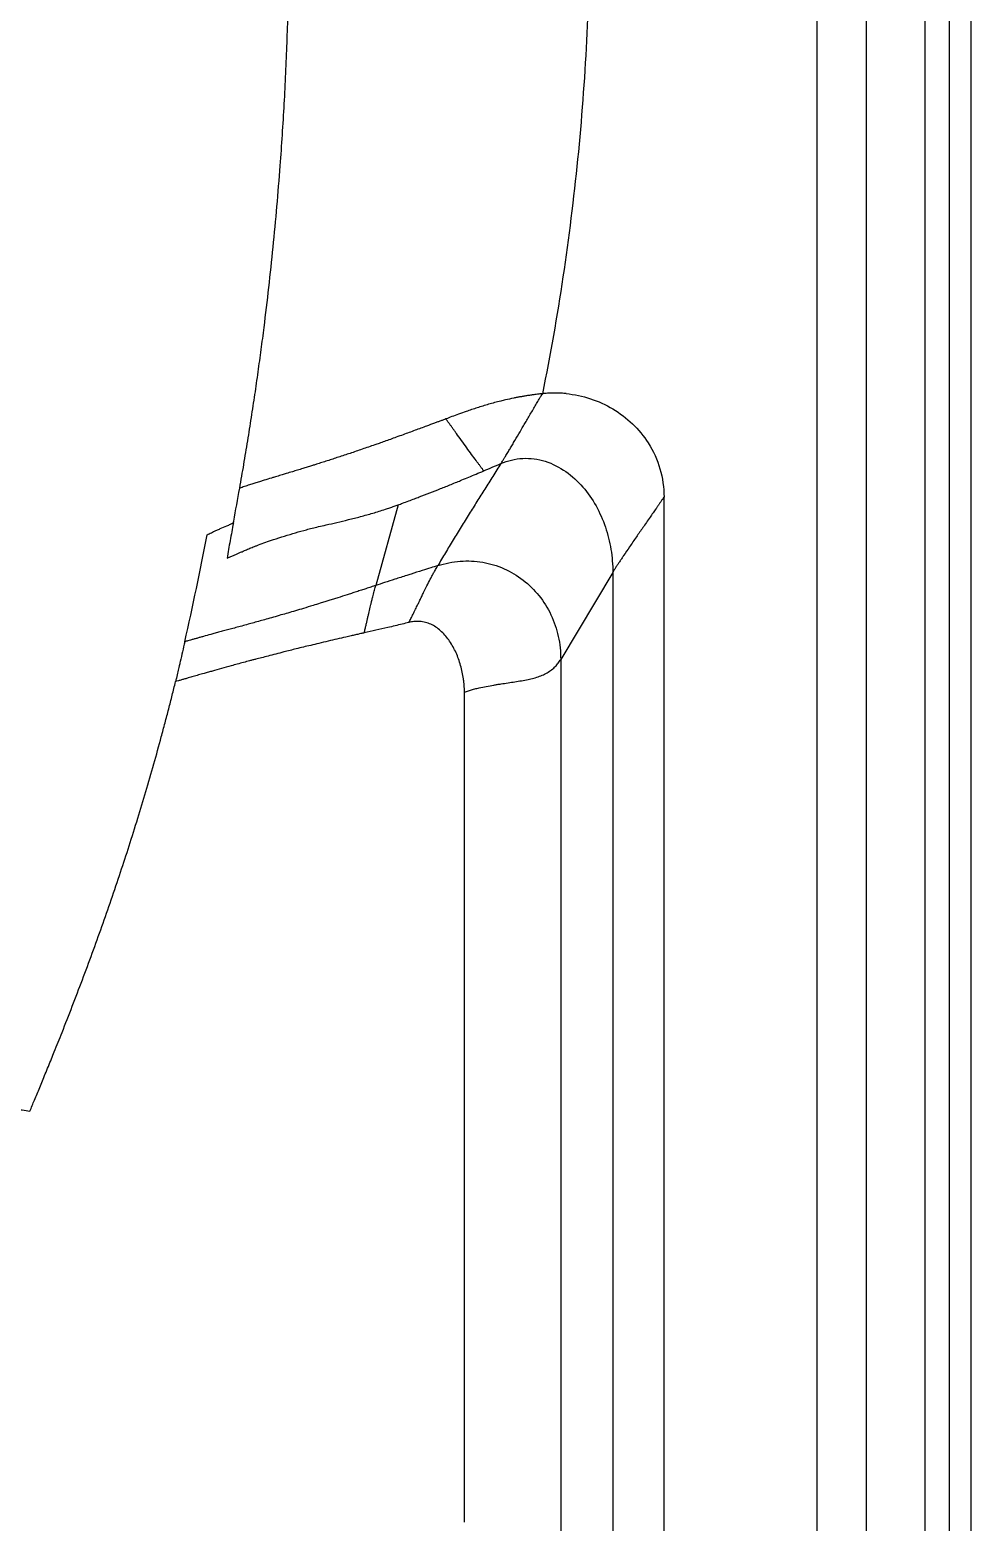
# Model space of a CAD drawing. Extents: x 526 to 610, y 679 to 808.
# Drawn here: x 602.35 to 610.24, y 732.07 to 744.58 of the extents above; entities that cross this region are included whole.
import ezdxf

# ---------------------------------------------------------------- set-up
doc = ezdxf.new("R2010")
doc.units = 0
doc.header["$MEASUREMENT"] = 0
doc.layers.add('1', color=4, linetype='Continuous')

# ---------------------------------------------------------------- blocks, each defined once
blk = doc.blocks.new('JETSETTER LX')
at = {"layer": '1', "color": 4, "linetype": 'Continuous', "lineweight": 25}
blk.add_line((84.118, 33.995), (84.118, 64.99), dxfattribs=at)
at = {"layer": '1', "color": 3, "linetype": 'Continuous', "lineweight": 25}
for p, q in [((83.934, 64.573), (83.934, 33.995)), ((83.731, 33.995), (83.731, 64.296)), ((83.24, 33.995), (83.24, 63.663)), ((82.822, 63.154), (82.822, 33.995)), ((80.521, 44.656), (80.523, 44.656)), ((79.311, 43.725), (79.123, 43.048)), ((81.541, 33.432), (81.541, 43.79)), ((81.111, 43.158), (80.674, 42.429)), ((81.111, 43.158), (81.111, 33.995)), ((80.674, 42.429), (80.674, 34.621))]:
    blk.add_line(p, q, dxfattribs=at)
at = {"layer": '1', "color": 3, "linetype": 'Continuous', "lineweight": 25, "flags": 128}
blk.add_lwpolyline([(79.867, 35.195), (79.867, 36.461), (79.867, 36.85), (79.867, 38.675), (79.867, 38.675), (79.867, 38.675), (79.867, 38.675), (79.867, 38.676), (79.867, 38.677), (79.867, 38.682), (79.867, 38.703), (79.867, 38.787), (79.867, 39.121), (79.867, 40.458), (79.867, 42.155)], dxfattribs=at)
at = {"layer": '1', "color": 3, "linetype": 'Continuous', "lineweight": 25}
for points, knots in [([(77.981, 43.863), (77.987, 43.897), (77.999, 43.964), (78.016, 44.063), (78.032, 44.162), (78.049, 44.261), (78.064, 44.359), (78.08, 44.456), (78.094, 44.553), (78.109, 44.649), (78.123, 44.744), (78.136, 44.839), (78.149, 44.933), (78.162, 45.026), (78.174, 45.119), (78.21, 45.405), (78.265, 45.887), (78.319, 46.512), (78.357, 47.084), (78.38, 47.598), (78.394, 48.107), (78.397, 48.511), (78.395, 48.811), (78.393, 49.009), (78.389, 49.207), (78.384, 49.405), (78.377, 49.604), (78.368, 49.802), (78.359, 50), (78.348, 50.199), (78.335, 50.397), (78.321, 50.595), (78.305, 50.794), (78.288, 50.992), (78.269, 51.19), (78.249, 51.388), (78.228, 51.586), (78.205, 51.783), (78.18, 51.981), (78.154, 52.179), (78.127, 52.376), (78.098, 52.573), (78.068, 52.77), (78.036, 52.967), (78.003, 53.163), (77.98, 53.294), (77.968, 53.359)], [0, 0, 0, 0, 0.010676, 0.021279, 0.03181, 0.042269, 0.052655, 0.062968, 0.073209, 0.083378, 0.093473, 0.103496, 0.113446, 0.123323, 0.133127, 0.142858, 0.213823, 0.285713, 0.34003, 0.393877, 0.447336, 0.499997, 0.520829, 0.541579, 0.562344, 0.583121, 0.603908, 0.624703, 0.645508, 0.66632, 0.687139, 0.707965, 0.728798, 0.749636, 0.77048, 0.791329, 0.812183, 0.833041, 0.853902, 0.874767, 0.895634, 0.916504, 0.937376, 0.95825, 0.979124, 1, 1, 1, 1]), ([(80.52, 52.565), (80.651, 51.915), (80.75, 51.258), (80.882, 49.938), (80.915, 49.274), (80.915, 47.947), (80.882, 47.284), (80.75, 45.963), (80.652, 45.307), (80.521, 44.656)], [0, 0, 0, 0, 0.25, 0.25, 0.5, 0.5, 0.75, 0.75, 1, 1, 1, 1]), ([(80.521, 44.656), (80.514, 44.655), (80.5, 44.654), (80.479, 44.651), (80.455, 44.648), (80.427, 44.645), (80.397, 44.64), (80.366, 44.635), (80.337, 44.63), (80.313, 44.626), (80.294, 44.622), (80.261, 44.615), (80.22, 44.606), (80.149, 44.59), (80.07, 44.568), (79.989, 44.543), (79.927, 44.523), (79.875, 44.505), (79.819, 44.485), (79.762, 44.465), (79.727, 44.451), (79.711, 44.445)], [0, 0, 0, 0, 0.023195, 0.04756, 0.073042, 0.105699, 0.143814, 0.178429, 0.212566, 0.24625, 0.262325, 0.279505, 0.362333, 0.408844, 0.533305, 0.654041, 0.713342, 0.771819, 0.856507, 0.932412, 1, 1, 1, 1]), ([(80.173, 44.071), (80.176, 44.075), (80.181, 44.083), (80.188, 44.095), (80.195, 44.105), (80.2, 44.115), (80.206, 44.123), (80.215, 44.139), (80.23, 44.163), (80.249, 44.195), (80.269, 44.229), (80.297, 44.276), (80.327, 44.326), (80.356, 44.377), (80.386, 44.428), (80.417, 44.48), (80.448, 44.534), (80.467, 44.566), (80.483, 44.593), (80.496, 44.615), (80.509, 44.637), (80.517, 44.65), (80.521, 44.656)], [0, 0, 0, 0, 0.027022, 0.051645, 0.073808, 0.093457, 0.110547, 0.125037, 0.190667, 0.25005, 0.310115, 0.375067, 0.500042, 0.567699, 0.625046, 0.750006, 0.812521, 0.875022, 0.899731, 0.937509, 0.973107, 1, 1, 1, 1]), ([(80.72, 44.657), (80.713, 44.658), (80.7, 44.659), (80.681, 44.66), (80.661, 44.661), (80.641, 44.662), (80.622, 44.662), (80.602, 44.662), (80.582, 44.661), (80.562, 44.66), (80.542, 44.658), (80.529, 44.657), (80.523, 44.656)], [0, 0, 0, 0, 0.099795, 0.199525, 0.299232, 0.398956, 0.49874, 0.598625, 0.698652, 0.798863, 0.899299, 1, 1, 1, 1]), ([(80.72, 44.657), (80.789, 44.65), (80.857, 44.636), (80.989, 44.593), (81.052, 44.564), (81.171, 44.493), (81.227, 44.451), (81.327, 44.355), (81.371, 44.302), (81.408, 44.243)], [0, 0, 0, 0, 0.25, 0.25, 0.5, 0.5, 0.75, 0.75, 1, 1, 1, 1]), ([(79.711, 44.445), (79.704, 44.442), (79.69, 44.437), (79.667, 44.428), (79.641, 44.419), (79.602, 44.404), (79.538, 44.381), (79.45, 44.348), (79.366, 44.317), (79.28, 44.286), (79.213, 44.262), (79.153, 44.241), (79.109, 44.225), (79.061, 44.209), (79.009, 44.191), (78.957, 44.173), (78.907, 44.156), (78.858, 44.14), (78.809, 44.124), (78.762, 44.108), (78.716, 44.093), (78.671, 44.079), (78.636, 44.068), (78.607, 44.059), (78.581, 44.051), (78.547, 44.04), (78.507, 44.028), (78.466, 44.015), (78.419, 44.001), (78.377, 43.988), (78.333, 43.975), (78.3, 43.965), (78.27, 43.956), (78.234, 43.945), (78.195, 43.933), (78.152, 43.92), (78.118, 43.909), (78.087, 43.899), (78.062, 43.891), (78.042, 43.885), (78.021, 43.878), (78.001, 43.871), (77.988, 43.866), (77.981, 43.863)], [0, 0, 0, 0, 0.007869, 0.016752, 0.026631, 0.037486, 0.063654, 0.102765, 0.144968, 0.169762, 0.213338, 0.23372, 0.249982, 0.274886, 0.299802, 0.324735, 0.349688, 0.374665, 0.399667, 0.4247, 0.449765, 0.474868, 0.500009, 0.50823, 0.524826, 0.546831, 0.568846, 0.598055, 0.62499, 0.659224, 0.683229, 0.716635, 0.73092, 0.749984, 0.798728, 0.823531, 0.858184, 0.889704, 0.910175, 0.931438, 0.953496, 0.976349, 1, 1, 1, 1]), ([(80.028, 44.009), (80.026, 44.012), (80.022, 44.017), (80.017, 44.025), (80.011, 44.033), (80.004, 44.041), (79.998, 44.05), (79.992, 44.059), (79.985, 44.068), (79.978, 44.077), (79.971, 44.086), (79.955, 44.109), (79.927, 44.147), (79.885, 44.204), (79.842, 44.263), (79.808, 44.311), (79.784, 44.344), (79.769, 44.365), (79.754, 44.386), (79.739, 44.406), (79.725, 44.426), (79.715, 44.439), (79.711, 44.445)], [0, 0, 0, 0, 0.0240604, 0.0481109, 0.0721556, 0.0961982, 0.120242, 0.1442902, 0.1683457, 0.1924116, 0.216491, 0.2405872, 0.3609413, 0.4855878, 0.6153038, 0.7366487, 0.78068, 0.8246486, 0.8685601, 0.9124189, 0.9562298, 1, 1, 1, 1]), ([(81.408, 44.243), (81.451, 44.176), (81.485, 44.103), (81.529, 43.949), (81.541, 43.87), (81.541, 43.79)], [0, 0, 0, 0, 0.5, 0.5, 1, 1, 1, 1]), ([(80.173, 44.071), (80.15, 44.035), (80.105, 43.964), (80.038, 43.857), (79.972, 43.753), (79.906, 43.647), (79.839, 43.54), (79.773, 43.431), (79.707, 43.323), (79.664, 43.251), (79.643, 43.215)], [0, 0, 0, 0, 0.128442, 0.254789, 0.378726, 0.5, 0.627816, 0.753841, 0.877936, 1, 1, 1, 1]), ([(80.173, 44.071), (80.202, 44.083), (80.261, 44.103), (80.355, 44.117), (80.451, 44.113), (80.514, 44.099), (80.606, 44.07), (80.664, 44.04), (80.77, 43.966), (80.818, 43.922), (80.902, 43.825), (80.976, 43.718), (81.054, 43.54), (81.101, 43.351), (81.111, 43.222), (81.111, 43.158)], [0, 0, 0, 0, 0.0625, 0.125, 0.1875, 0.25, 0.25, 0.375, 0.375, 0.5, 0.5, 0.625, 0.75, 0.875, 1, 1, 1, 1]), ([(79.311, 43.725), (79.323, 43.729), (79.352, 43.74), (79.398, 43.757), (79.445, 43.774), (79.504, 43.797), (79.576, 43.825), (79.665, 43.86), (79.741, 43.89), (79.801, 43.915), (79.85, 43.935), (79.904, 43.957), (79.965, 43.983), (80.007, 44), (80.028, 44.009)], [0, 0, 0, 0, 0.050582, 0.125019, 0.195314, 0.250022, 0.375, 0.499958, 0.624908, 0.690435, 0.749874, 0.830109, 0.913381, 1, 1, 1, 1]), ([(78.022, 43.341), (78.028, 43.343), (78.039, 43.348), (78.057, 43.356), (78.075, 43.364), (78.095, 43.372), (78.117, 43.38), (78.151, 43.393), (78.199, 43.411), (78.271, 43.436), (78.354, 43.462), (78.447, 43.49), (78.525, 43.512), (78.59, 43.529), (78.645, 43.542), (78.713, 43.558), (78.796, 43.577), (78.892, 43.6), (78.977, 43.621), (79.046, 43.64), (79.098, 43.655), (79.15, 43.67), (79.198, 43.686), (79.24, 43.7), (79.276, 43.712), (79.299, 43.72), (79.311, 43.725)], [0, 0, 0, 0, 0.020122, 0.041112, 0.06297, 0.085694, 0.109285, 0.133739, 0.196722, 0.259753, 0.346245, 0.426351, 0.500037, 0.536276, 0.577015, 0.622228, 0.685051, 0.748465, 0.812043, 0.844202, 0.875383, 0.906512, 0.938123, 0.959739, 0.980361, 1, 1, 1, 1]), ([(81.541, 43.79), (81.536, 43.783), (81.527, 43.77), (81.514, 43.751), (81.5, 43.731), (81.487, 43.712), (81.474, 43.693), (81.461, 43.675), (81.449, 43.657), (81.436, 43.639), (81.407, 43.597), (81.365, 43.536), (81.307, 43.453), (81.253, 43.375), (81.212, 43.314), (81.185, 43.273), (81.168, 43.248), (81.152, 43.224), (81.137, 43.201), (81.124, 43.179), (81.115, 43.165), (81.111, 43.158)], [0, 0, 0, 0, 0.029328, 0.058317, 0.086969, 0.115283, 0.14326, 0.170899, 0.198202, 0.225168, 0.251797, 0.38404, 0.503178, 0.633574, 0.751717, 0.795317, 0.838007, 0.879802, 0.92072, 0.96078, 1, 1, 1, 1]), ([(77.707, 43.473), (77.713, 43.476), (77.725, 43.482), (77.744, 43.491), (77.765, 43.501), (77.79, 43.512), (77.827, 43.529), (77.865, 43.545), (77.902, 43.561), (77.92, 43.569), (77.928, 43.573)], [0, 0, 0, 0, 0.079541, 0.162866, 0.249976, 0.367769, 0.499976, 0.749994, 0.893844, 1, 1, 1, 1]), ([(77.928, 43.573), (77.919, 43.523), (77.91, 43.474), (77.892, 43.375), (77.883, 43.326), (77.875, 43.276)], [0, 0, 0, 0, 0.5, 0.5, 1, 1, 1, 1]), ([(77.875, 43.276), (77.88, 43.278), (77.888, 43.282), (77.901, 43.288), (77.915, 43.294), (77.928, 43.3), (77.941, 43.306), (77.958, 43.313), (77.977, 43.322), (78, 43.331), (78.015, 43.338), (78.022, 43.341)], [0, 0, 0, 0, 0.10065, 0.199128, 0.295396, 0.389417, 0.481156, 0.570583, 0.72581, 0.869007, 1, 1, 1, 1]), ([(79.643, 43.215), (79.623, 43.209), (79.58, 43.195), (79.505, 43.171), (79.438, 43.15), (79.361, 43.126), (79.287, 43.102), (79.201, 43.074), (79.147, 43.057), (79.123, 43.048)], [0, 0, 0, 0, 0.112662, 0.249798, 0.429122, 0.499661, 0.689868, 0.856641, 1, 1, 1, 1]), ([(79.401, 42.738), (79.404, 42.744), (79.409, 42.755), (79.418, 42.772), (79.427, 42.79), (79.436, 42.809), (79.446, 42.828), (79.456, 42.849), (79.467, 42.872), (79.481, 42.9), (79.496, 42.932), (79.512, 42.965), (79.533, 43.008), (79.558, 43.058), (79.583, 43.106), (79.601, 43.14), (79.614, 43.164), (79.624, 43.183), (79.634, 43.199), (79.64, 43.21), (79.643, 43.215)], [0, 0, 0, 0, 0.031569, 0.0645, 0.098807, 0.134504, 0.171601, 0.210109, 0.250035, 0.306588, 0.375053, 0.437391, 0.500063, 0.635193, 0.750002, 0.814463, 0.875005, 0.916991, 0.958664, 1, 1, 1, 1]), ([(79.123, 43.048), (79.116, 43.046), (79.103, 43.042), (79.082, 43.035), (79.062, 43.028), (79.035, 43.02), (79.001, 43.009), (78.961, 42.996), (78.92, 42.982), (78.868, 42.966), (78.817, 42.949), (78.767, 42.933), (78.73, 42.922), (78.693, 42.91), (78.649, 42.897), (78.588, 42.878), (78.519, 42.857), (78.448, 42.836), (78.386, 42.818), (78.324, 42.8), (78.263, 42.782), (78.205, 42.766), (78.15, 42.75), (78.1, 42.736), (78.03, 42.717), (77.964, 42.699), (77.901, 42.682), (77.856, 42.67), (77.814, 42.659), (77.775, 42.648), (77.728, 42.635), (77.687, 42.624), (77.648, 42.613), (77.621, 42.605), (77.595, 42.598), (77.57, 42.591), (77.545, 42.584), (77.529, 42.58), (77.521, 42.577)], [0, 0, 0, 0, 0.007494, 0.015181, 0.023062, 0.031136, 0.045599, 0.062095, 0.078049, 0.092971, 0.123836, 0.139338, 0.154758, 0.16904, 0.185769, 0.211916, 0.248136, 0.279497, 0.310957, 0.340051, 0.37407, 0.407907, 0.4372, 0.469428, 0.499985, 0.571204, 0.607214, 0.642302, 0.678795, 0.71444, 0.749145, 0.811682, 0.843592, 0.874377, 0.905805, 0.937177, 0.966343, 1, 1, 1, 1]), ([(79.026, 42.651), (79.028, 42.657), (79.03, 42.668), (79.034, 42.685), (79.038, 42.701), (79.041, 42.716), (79.045, 42.731), (79.048, 42.745), (79.052, 42.764), (79.057, 42.786), (79.066, 42.822), (79.074, 42.856), (79.082, 42.89), (79.088, 42.916), (79.095, 42.942), (79.101, 42.966), (79.106, 42.988), (79.112, 43.01), (79.118, 43.03), (79.121, 43.042), (79.123, 43.048)], [0, 0, 0, 0, 0.038778, 0.076414, 0.112925, 0.148317, 0.182598, 0.215776, 0.247863, 0.310556, 0.373785, 0.500255, 0.555156, 0.626695, 0.703709, 0.752447, 0.82024, 0.884023, 0.943916, 1, 1, 1, 1]), ([(79.401, 42.738), (79.382, 42.734), (79.343, 42.724), (79.284, 42.71), (79.211, 42.693), (79.125, 42.673), (79.059, 42.659), (79.026, 42.651)], [0, 0, 0, 0, 0.151238, 0.309009, 0.473212, 0.740239, 1, 1, 1, 1]), ([(79.867, 42.155), (79.867, 42.161), (79.867, 42.171), (79.866, 42.186), (79.865, 42.202), (79.864, 42.218), (79.863, 42.233), (79.861, 42.249), (79.857, 42.279), (79.849, 42.322), (79.835, 42.377), (79.818, 42.432), (79.79, 42.501), (79.746, 42.581), (79.69, 42.65), (79.638, 42.693), (79.596, 42.719), (79.551, 42.737), (79.513, 42.745), (79.484, 42.747), (79.463, 42.747), (79.442, 42.746), (79.422, 42.743), (79.408, 42.74), (79.401, 42.738)], [0, 0, 0, 0, 0.0180497, 0.0362361, 0.0545674, 0.0730514, 0.091696, 0.1105087, 0.1294966, 0.1964439, 0.2635262, 0.3312575, 0.3974237, 0.5268845, 0.6491765, 0.7083376, 0.7645963, 0.8216957, 0.8778505, 0.9016905, 0.9256958, 0.949999, 0.9747272, 1, 1, 1, 1]), ([(79.026, 42.651), (79.017, 42.649), (78.999, 42.645), (78.974, 42.639), (78.947, 42.633), (78.913, 42.625), (78.861, 42.614), (78.797, 42.599), (78.721, 42.581), (78.648, 42.563), (78.557, 42.542), (78.458, 42.518), (78.338, 42.487), (78.241, 42.463), (78.166, 42.443), (78.123, 42.432), (78.091, 42.424), (78.055, 42.414), (77.993, 42.398), (77.912, 42.376), (77.827, 42.352), (77.764, 42.334), (77.717, 42.321), (77.678, 42.31), (77.635, 42.298), (77.591, 42.285), (77.553, 42.274), (77.521, 42.265), (77.493, 42.257), (77.467, 42.249), (77.451, 42.244), (77.443, 42.242)], [0, 0, 0, 0, 0.010936, 0.020522, 0.028772, 0.042544, 0.059217, 0.08903, 0.117823, 0.149421, 0.178242, 0.231226, 0.279212, 0.346213, 0.376961, 0.402615, 0.418582, 0.434575, 0.466326, 0.535857, 0.598945, 0.660414, 0.691274, 0.724928, 0.770124, 0.816382, 0.863685, 0.89869, 0.933083, 0.967753, 1, 1, 1, 1]), ([(77.521, 42.577), (77.514, 42.549), (77.502, 42.493), (77.489, 42.438), (77.482, 42.41)], [0, 0, 0, 0, 0.500001, 1, 1, 1, 1]), ([(79.867, 42.155), (79.872, 42.157), (79.884, 42.161), (79.9, 42.166), (79.918, 42.171), (79.935, 42.176), (79.953, 42.181), (79.972, 42.186), (80.004, 42.193), (80.051, 42.203), (80.102, 42.212), (80.143, 42.219), (80.183, 42.225), (80.233, 42.232), (80.29, 42.241), (80.346, 42.25), (80.399, 42.26), (80.45, 42.272), (80.496, 42.286), (80.541, 42.305), (80.58, 42.328), (80.609, 42.35), (80.629, 42.369), (80.642, 42.383), (80.653, 42.398), (80.664, 42.413), (80.671, 42.424), (80.674, 42.429)], [0, 0, 0, 0, 0.0169437, 0.0341863, 0.0517322, 0.0695853, 0.0877495, 0.1062284, 0.1250255, 0.1845368, 0.2500322, 0.2798607, 0.3125406, 0.3750394, 0.4375365, 0.5000335, 0.5667057, 0.6250332, 0.6901986, 0.7500263, 0.814042, 0.8749913, 0.900442, 0.9256252, 0.9505833, 0.97536, 1, 1, 1, 1]), ([(77.482, 42.41), (77.48, 42.398), (77.473, 42.37), (77.462, 42.323), (77.452, 42.28), (77.445, 42.252), (77.443, 42.242)], [0, 0, 0, 0, 0.218838, 0.50006, 0.825944, 1, 1, 1, 1]), ([(76.221, 38.641), (76.234, 38.672), (76.261, 38.738), (76.305, 38.842), (76.352, 38.957), (76.393, 39.058), (76.44, 39.173), (76.499, 39.32), (76.606, 39.595), (76.746, 39.965), (76.879, 40.34), (76.981, 40.641), (77.055, 40.868), (77.126, 41.093), (77.195, 41.323), (77.261, 41.55), (77.314, 41.743), (77.355, 41.896), (77.386, 42.013), (77.415, 42.128), (77.433, 42.204), (77.443, 42.242)], [0, 0, 0, 0, 0.0266, 0.056312, 0.089134, 0.125066, 0.141907, 0.187634, 0.250212, 0.375353, 0.500425, 0.564563, 0.625392, 0.689081, 0.750259, 0.813674, 0.875086, 0.90693, 0.938362, 0.969384, 1, 1, 1, 1]), ([(70.515, 39.834), (70.578, 39.819), (70.703, 39.789), (70.888, 39.745), (71.069, 39.702), (71.246, 39.659), (71.417, 39.618), (71.581, 39.579), (71.738, 39.542), (71.888, 39.507), (72.032, 39.474), (72.169, 39.442), (72.304, 39.41), (72.498, 39.366), (72.808, 39.295), (73.273, 39.192), (73.774, 39.085), (74.266, 38.985), (74.711, 38.899), (75.064, 38.834), (75.326, 38.788), (75.498, 38.758), (75.66, 38.731), (75.813, 38.706), (75.956, 38.683), (76.091, 38.661), (76.178, 38.648), (76.221, 38.641)], [0, 0, 0, 0, 0.02566, 0.050734, 0.075221, 0.099122, 0.122436, 0.145163, 0.167304, 0.188859, 0.209826, 0.230207, 0.250002, 0.270822, 0.319432, 0.395828, 0.5, 0.583219, 0.670723, 0.762513, 0.801257, 0.838395, 0.873927, 0.907853, 0.940174, 0.970889, 1, 1, 1, 1])]:
    blk.add_open_spline(points, degree=3, knots=knots, dxfattribs=at)
for points in [[(80.028, 44.009), (80.075, 44.03), (80.124, 44.05), (80.173, 44.071)], [(77.931, 43.588), (77.948, 43.68), (77.965, 43.771), (77.981, 43.863)], [(77.928, 43.573), (77.929, 43.578), (77.93, 43.583), (77.931, 43.588)], [(77.521, 42.577), (77.588, 42.874), (77.65, 43.173), (77.707, 43.473)], [(79.643, 43.215), (79.704, 43.234), (79.831, 43.259), (80.021, 43.251), (80.202, 43.196), (80.363, 43.1), (80.497, 42.968), (80.599, 42.806), (80.661, 42.623), (80.674, 42.494), (80.674, 42.429)]]:
    blk.add_open_spline(points, degree=3, dxfattribs=at)

msp = doc.modelspace()

# ---------------------------------------------------------------- block references
at = {"layer": '1'}
msp.add_blockref('JETSETTER LX', (526.127, 696.877), dxfattribs=at)

doc.saveas('drawing.dxf')
